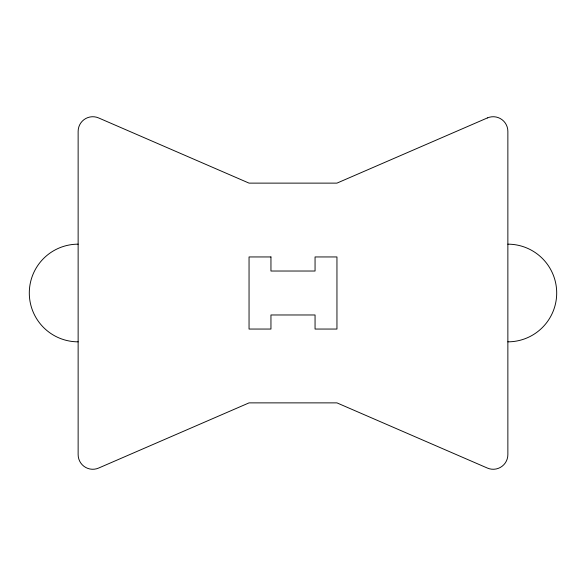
<?xml version="1.0" encoding="UTF-8"?>
<svg xmlns="http://www.w3.org/2000/svg" width="586" height="586" viewBox="0 0 586 586"><rect width="100%" height="100%" fill="white"/><g stroke="black" fill="none" stroke-linecap="round" stroke-linejoin="round"><path stroke-width="0.88" d="M78.136 244.164L77.528 244.172A48.836 48.836 0 0 0 29.3 293A48.836 48.836 0 0 0 77.528 341.828L78.136 341.836M507.864 341.836L508.472 341.828A48.836 48.836 0 0 0 556.7 293A48.836 48.836 0 0 0 508.472 244.172L507.864 244.164M487.391 117.933L336.95 183.125L249.05 183.125L98.609 117.933A14.65 14.65 0 0 0 78.136 131.374L78.136 454.626A14.65 14.65 0 0 0 98.609 468.068L249.05 402.875L336.95 402.875L487.391 468.068A14.65 14.65 0 0 0 507.864 454.626L507.864 131.374A14.65 14.65 0 0 0 487.391 117.933M270.952 256.946L249.05 256.946L249.05 329.054L270.952 329.054L270.952 314.975L315.056 314.975L315.056 329.054L336.95 329.054L336.95 256.946L315.056 256.946L315.056 271.025L270.952 271.025L270.952 256.946"/></g></svg>
